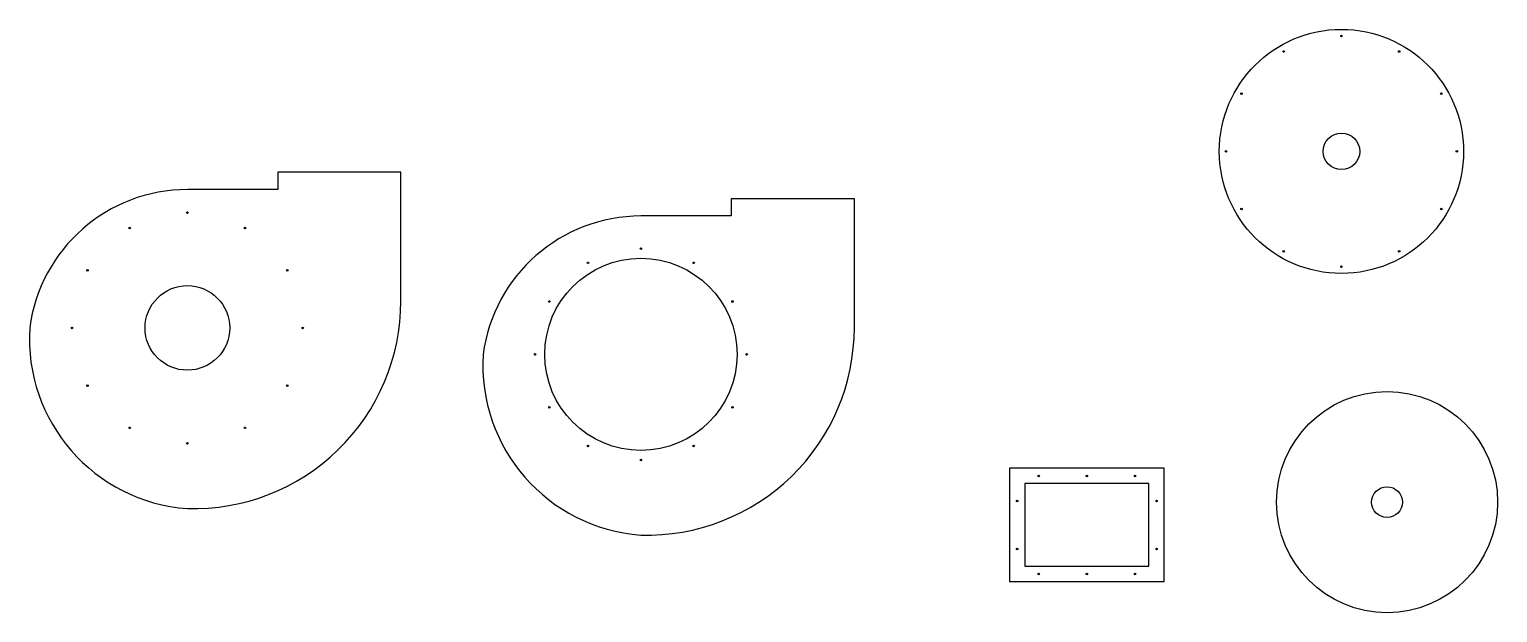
# Model space of a CAD drawing. Header units: millimetres. Extents: x 641 to 4459, y 286 to 1803.
import ezdxf

# ---------------------------------------------------------------- set-up
doc = ezdxf.new("R2010")
doc.units = ezdxf.units.MM

msp = doc.modelspace()

# ---------------------------------------------------------------- linework, layer by layer
at = {"color": 7, "linetype": 'Continuous', "lineweight": 25}
for p, q in [((1607.3, 1431.2), (1287.3, 1431.2)), ((1287.3, 1431.2), (1287.3, 1386.2)), ((1607.3, 1095.8), (1607.3, 1431.2)), ((1287.3, 1386.2), (1052.3, 1386.2)), ((2786.3, 1362.4), (2466.3, 1362.4)), ((2466.3, 1362.4), (2466.3, 1317.4)), ((2786.3, 1027), (2786.3, 1362.4)), ((2466.3, 1317.4), (2231.3, 1317.4)), ((3189.5, 661.2), (3189.5, 366.2)), ((3592, 661.2), (3189.5, 661.2)), ((3592, 366.2), (3592, 661.2)), ((3229.5, 621.2), (3229.5, 406.2)), ((3552, 621.2), (3229.5, 621.2)), ((3552, 406.2), (3552, 621.2)), ((3229.5, 406.2), (3552, 406.2)), ((3189.5, 366.2), (3592, 366.2))]:
    msp.add_line(p, q, dxfattribs=at)
for centre, radius in [((4052.7, 1485.4), 317.5), ((4052.7, 1485.4), 47.5), ((2231.3, 957.4), 250), ((1052.3, 1026.2), 110), ((4171.2, 573), 287.5), ((4171.2, 573), 40)]:
    msp.add_circle(centre, radius, dxfattribs=at)
for centre in [(4052.7, 1785.4), (3902.7, 1745.2), (4202.7, 1745.2), (3792.8, 1635.4), (4312.5, 1635.4), (3752.7, 1485.4), (4352.7, 1485.4), (3792.8, 1335.4), (4312.5, 1335.4), (1052.3, 1326.2), (902.3, 1286), (1202.3, 1286), (2231.3, 1232.4), (3902.7, 1225.6), (4202.7, 1225.6), (2093.8, 1195.5), (2368.8, 1195.5), (4052.7, 1185.4), (792.5, 1176.2), (1312.1, 1176.2), (1993.1, 1094.9), (2469.5, 1094.9), (752.3, 1026.2), (1352.3, 1026.2), (1956.3, 957.4), (2506.3, 957.4), (792.5, 876.2), (1312.1, 876.2), (1993.1, 819.9), (2469.5, 819.9), (902.3, 766.3), (1202.3, 766.3), (1052.3, 726.2), (2093.8, 719.2), (2368.8, 719.2), (2231.3, 682.4), (3265.7, 641.2), (3390.7, 641.2), (3515.7, 641.2), (3209.5, 576.2), (3572, 576.2), (3209.5, 451.2), (3572, 451.2), (3265.7, 386.2), (3390.7, 386.2), (3515.7, 386.2)]:
    msp.add_circle(centre, 2)
for centre, radius, start, end in [((1052.8, 972.2), 414, 90.0588, 172.5106), ((2231.7, 903.4), 414, 90.0588, 172.5106), ((1067.5, 1095.8), 539.8, 268.3884, 0), ((1084.6, 998.1), 443.1, 176.3711, 265.8279), ((2246.5, 1027), 539.8, 268.3884, 0), ((2263.5, 929.3), 443.1, 176.3711, 265.8279)]:
    msp.add_arc(centre, radius, start, end, dxfattribs=at)

doc.saveas('drawing.dxf')
